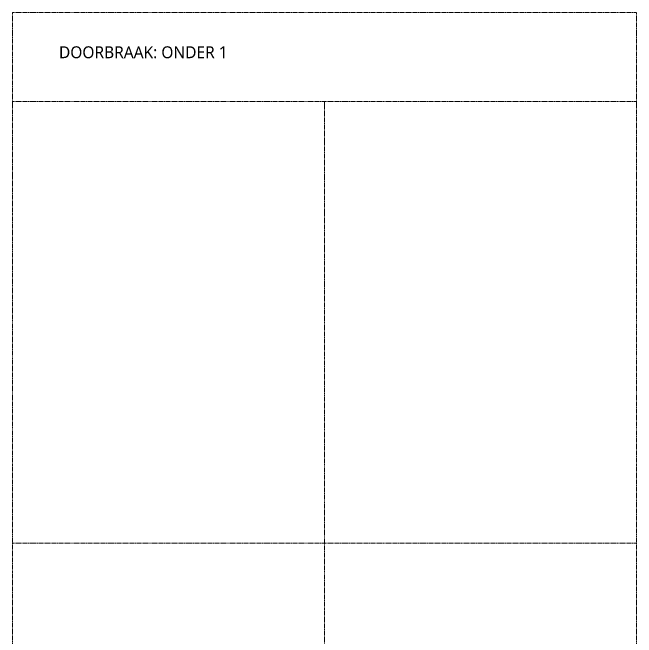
# Model space of a CAD drawing. Header units: millimetres. Extents: x -14163 to 55687, y -143 to 37302.
# Drawn here: x 5287 to 9487, y 23236 to 27442 of the extents above; entities that cross this region are included whole.
import ezdxf

# ---------------------------------------------------------------- set-up
doc = ezdxf.new("R2010")
doc.units = ezdxf.units.MM
doc.linetypes.add('MV_center', pattern=[15, 6, -3, 3, -3])
doc.layers.add('A-DETL', color=90, linetype='Continuous', lineweight=13)
doc.layers.add('G-ANNO-TEXT', color=231, linetype='Continuous', lineweight=13)
doc.styles.add('Segoe UI_5', font='segoeui.ttf', dxfattribs={"height": 80})

msp = doc.modelspace()

# ---------------------------------------------------------------- linework, layer by layer
at = {"layer": 'A-DETL', "linetype": 'MV_center', "lineweight": 18}
for p, q in [((5287, 27442.1), (5287, 20902.1)), ((5287, 27442.1), (9487, 27442.1)), ((9487, 27442.1), (9487, 20902.1)), ((5287, 26842.1), (9487, 26842.1)), ((7387, 20902.1), (7387, 26842.1)), ((5287, 23872.1), (9487, 23872.1))]:
    msp.add_line(p, q, dxfattribs=at)

# ---------------------------------------------------------------- texts
at = {"layer": 'G-ANNO-TEXT', "color": 7, "insert": (5599.8, 27214.5), "char_height": 80, "width": 1447.848, "attachment_point": 1, "style": 'Segoe UI_5'}
msp.add_mtext('DOORBRAAK: ONDER 1', dxfattribs=at)

doc.saveas('drawing.dxf')
